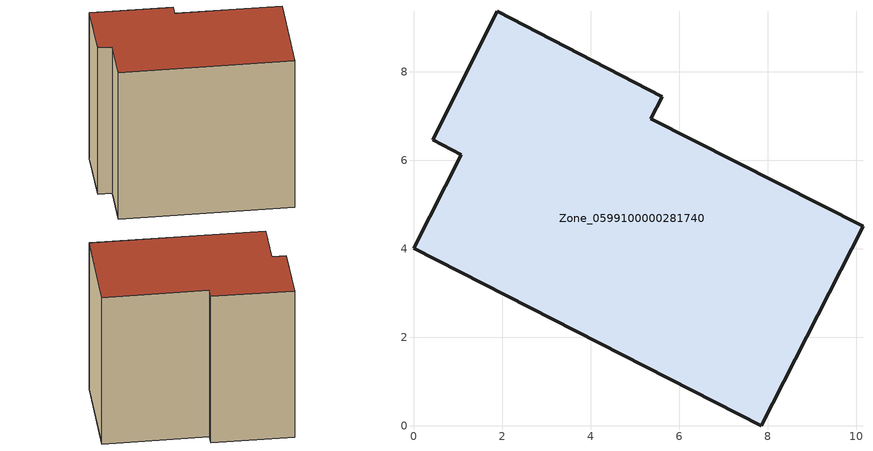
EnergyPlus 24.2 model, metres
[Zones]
Zone_0599100000281740
 floor ground (C_G): 5.37,6.94 10.15,4.51 7.85,0 0,4.01 1.07,6.12 0.43,6.46 1.89,9.37 5.62,7.44 z3.82
 wall outside (C_F): 10.15,4.51 5.37,6.94 5.62,7.44 1.89,9.37 0.43,6.46 1.07,6.12 0,4.01 7.85,0 10.15,4.51 z3.82:12.45
 roof outside (C_R): 5.37,6.94 5.62,7.44 1.89,9.37 0.43,6.46 1.07,6.12 0,4.01 7.85,0 10.15,4.51 z12.45
[BUILDING]
Pand.0599100000281740: North Axis=0; Terrain=City; Loads Convergence Tolerance Value=0.04; Temperature Convergence Tolerance Value=0.4; Solar Distribution=FullExterior; Maximum Number of Warmup Days=25; Minimum Number of Warmup Days=1
[Site:Location]
Rotterdam.The.Hague.AP_ZH_NLD Design_Conditions: Latitude=51.96; Longitude=4.45; Time Zone=1; Elevation=-4.5
[SITE:GROUNDTEMPERATURE:BUILDINGSURFACE]
18, 18, 18, 18, 18, 18, 18, 18, 18, 18, 18, 18
[MATERIAL] Thermal Absorptance=0.9; Solar Absorptance=0.7; Visible Absorptance=0.7
Name | Roughness | Thickness | Conductivity | Density | Specific Heat
G.TC.1992-2005 | MediumSmooth | 0.15 | 0.06 | 540 | 1210
F.TC.1992-2005 | Rough | 0.3 | 0.12 | 1920 | 840
R.TC.1992-2005 | MediumRough | 0.2 | 0.08 | 1500 | 1000
[CONSTRUCTION]
C_G: G.TC.1992-2005
C_F: F.TC.1992-2005
C_R: R.TC.1992-2005
[ZONE]
Zone_0599100000281740: Type=1; Multiplier=1; Ceiling Height=Autocalculate; Volume=Autocalculate; Floor Area=autocalculate; Part of Total Floor Area=Yes
[ZONEINFILTRATION:DESIGNFLOWRATE]
Infil_Zone_0599100000281740: Zone or ZoneList or Space or SpaceList=Zone_0599100000281740; Schedule=AlwaysOn; Design Flow Rate Calculation Method=Flow/Area; Flow Rate per Floor Area=0.0015; Constant Term Coefficient=1; Temperature Term Coefficient=0; Velocity Term Coefficient=0; Velocity Squared Term Coefficient=0
[HVACTEMPLATE:ZONE:IDEALLOADSAIRSYSTEM]
Zone_0599100000281740: Maximum Heating Supply Air Temperature=50; Minimum Cooling Supply Air Temperature=13; Maximum Heating Supply Air Humidity Ratio=0.0156; Minimum Cooling Supply Air Humidity Ratio=0.0077; Heating Limit=NoLimit; Cooling Limit=NoLimit; Dehumidification Control Type=ConstantSensibleHeatRatio; Cooling Sensible Heat Ratio=0.7; Dehumidification Setpoint=60; Humidification Control Type=None; Humidification Setpoint=30; Outdoor Air Method=None; Outdoor Air Flow Rate per Person=0.00944; Outdoor Air Flow Rate per Zone Floor Area=0; Outdoor Air Flow Rate per Zone=0; Demand Controlled Ventilation Type=None; Outdoor Air Economizer Type=NoEconomizer; Heat Recovery Type=None; Sensible Heat Recovery Effectiveness=0.7; Latent Heat Recovery Effectiveness=0.65
[ZONECONTROL:THERMOSTAT]
ThermostatControl_Zone_0599100000281740: Zone or ZoneList=Zone_0599100000281740; Control Type Schedule=DualSetpointControlType; Control 1=Thermostat_Zone_0599100000281740; Temperature Difference Between Cutout And Setpoint=0
[THERMOSTATSETPOINT:DUALSETPOINT]
Thermostat_Zone_0599100000281740: Heating Setpoint Temperature Schedule=HeatingSetpoint_Zone_0599100000281740; Cooling Setpoint Temperature Schedule=CoolingSetpoint_Zone_0599100000281740
[SCHEDULE:COMPACT]
HeatingSetpoint_Zone_0599100000281740: Through: 12/31, For: AllDays, Until: 24:00, 21
CoolingSetpoint_Zone_0599100000281740: Through: 12/31, For: AllDays, Until: 24:00, 24
DualSetpointControlType: Through: 12/31, For: AllDays, Until: 24:00, 4
AlwaysOn: Through: 12/31, For: AllDays, Until: 24:00, 1
